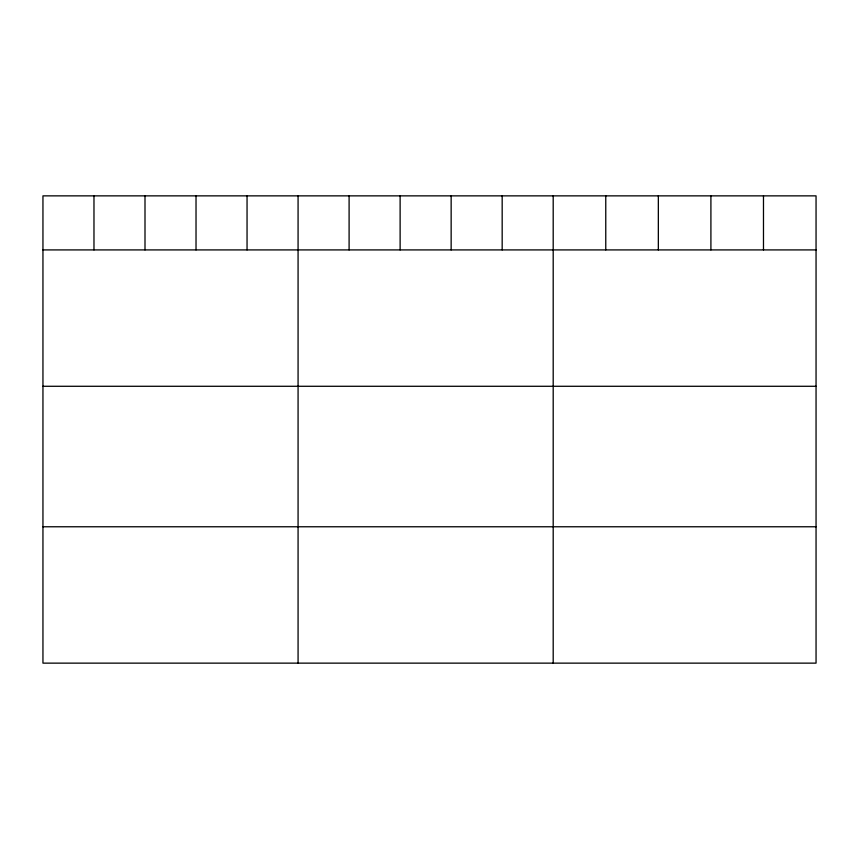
<?xml version="1.0" encoding="UTF-8"?>
<svg xmlns="http://www.w3.org/2000/svg" width="859" height="859" viewBox="0 0 859 859"><rect width="100%" height="100%" fill="white"/><g stroke="black" fill="none" stroke-linecap="round" stroke-linejoin="round"><path stroke-width="1.29" d="M816.05 249.915L816.05 663.137L42.95 663.137L42.95 195.863L816.05 195.863L816.05 249.915L42.95 249.915M42.95 386.282L816.05 386.282M42.95 526.771L816.05 526.771M763.479 195.863L763.479 249.915M710.908 195.863L710.908 249.915M658.338 195.863L658.338 249.915M605.767 195.863L605.767 249.915M553.196 195.863L553.196 663.137M502.171 195.863L502.171 249.915M451.147 195.863L451.147 249.915M400.122 195.863L400.122 249.915M349.098 195.863L349.098 249.915M298.073 195.863L298.073 663.137M247.048 195.863L247.048 249.915M196.024 195.863L196.024 249.915M144.999 195.863L144.999 249.915M93.975 195.863L93.975 249.915"/></g></svg>
